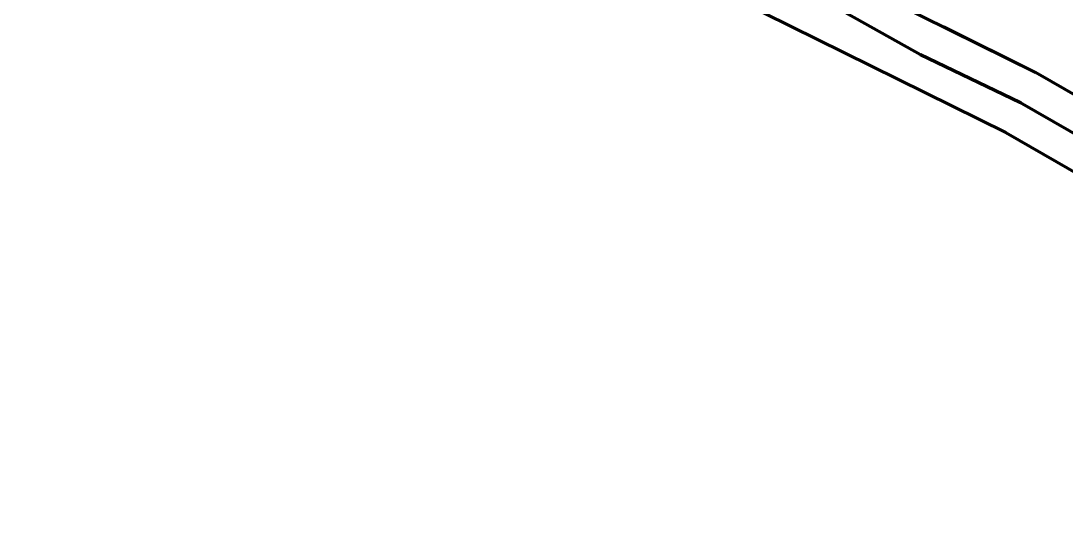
# Model space of a CAD drawing. Header units: metres. Extents: x 729358 to 733474, y 1423022 to 1426173.
# Drawn here: x 730669 to 731292, y 1423451 to 1423759 of the extents above; entities that cross this region are included whole.
import ezdxf

# ---------------------------------------------------------------- set-up
doc = ezdxf.new("R2010")
doc.units = ezdxf.units.M
doc.layers.add('ROADS_MAIN', color=7, linetype='Continuous')

msp = doc.modelspace()

# ---------------------------------------------------------------- linework, layer by layer
at = {"layer": 'ROADS_MAIN', "lineweight": 80, "true_color": 0x999999}
for points in [[(731274.01, 1423728.61), (730729.72, 1423997.3), (730306.1, 1424226.85), (729384.59, 1424799.9)], [(731256.3, 1423692.74), (730711.34, 1423961.77), (730285.99, 1424192.25), (729363.46, 1424765.93)], [(730601.27, 1424042.99), (730674.72, 1424003.71), (730704.07, 1423988.55), (730743.02, 1423969.27), (730778.24, 1423952.32), (730817.82, 1423933.81), (730849.08, 1423919.52), (730885.69, 1423902.74), (730922.4, 1423886), (730958.94, 1423869.41), (730992.99, 1423853.61), (731007.76, 1423846.53), (731011.38, 1423844.79), (731011.6, 1423844.69), (731028.08, 1423836.38), (731046.12, 1423827.18), (731062.84, 1423818.4), (731101.75, 1423797.03), (731132.95, 1423779.84), (731167.57, 1423760.45), (731205.42, 1423739.35), (731264.68, 1423710.9)], [(731274.01, 1423728.61), (731219.25, 1423755.64)], [(731630.23, 1423524.01), (731274.01, 1423728.61)], [(731264.05, 1423711.26), (731264.68, 1423710.9)], [(731264.68, 1423710.9), (731265.15, 1423710.67)], [(731264.68, 1423710.9), (731696.09, 1423463.32)], [(731256.3, 1423692.74), (731645.76, 1423468.96), (731922.97, 1423311.14), (732427.49, 1423022.06)]]:
    msp.add_lwpolyline(points, dxfattribs=at)

doc.saveas('drawing.dxf')
